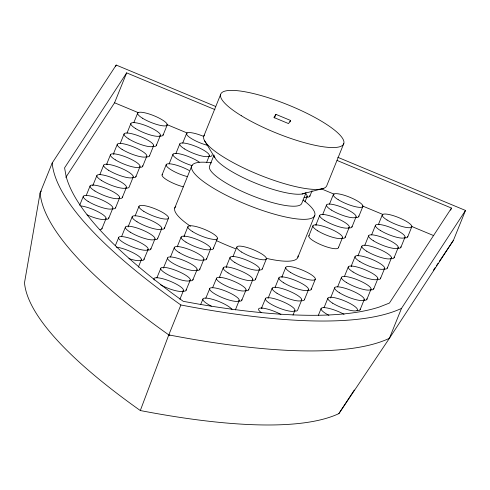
<?xml version="1.0" encoding="UTF-8"?>
<svg xmlns="http://www.w3.org/2000/svg" width="490" height="490" viewBox="0 0 490 490"><rect width="100%" height="100%" fill="white"/><g stroke="black" fill="none" stroke-linecap="round" stroke-linejoin="round"><path stroke-width="0.73" d="M337.775 157.284L465.5 210.449L453.415 240.357L389.397 338.314L338.866 413.621A563.702 129.679 22 0 1 140.312 410.54L168.787 334.891L180.871 304.982A624.652 143.699 22 0 1 52.191 163.011L116.204 65.06L215.704 106.477M52.191 163.011L40.107 192.925L24.5 282.773A562.189 129.329 22 0 0 140.312 410.54M115.646 66.45L116.204 65.06M65.825 177.368L114.568 102.784L126.659 72.875L214.926 109.613M79.699 205.224L83.263 196.41M86.222 195.498L90.062 186.01M92.745 185.777L96.855 175.61M99.819 174.697L103.653 165.21M106.618 164.297L110.452 154.809M113.411 153.897L117.245 144.409M120.209 143.496L124.044 134.009M127.008 133.096L130.842 123.609M133.801 122.696L137.641 113.208M101.932 228.695L106.042 218.528M108.731 218.295L112.835 208.128M115.524 207.895L119.633 197.727M122.322 197.495L126.432 187.327M133.231 176.927L129.121 187.094A15.913 3.663 22 0 1 126.022 188.087M135.914 176.694L140.024 166.526M142.713 166.294L146.822 156.126M149.511 155.894L153.621 145.726M115.303 245.704L118.892 237.105A15.913 3.663 22 0 1 135.412 240.308A15.913 3.663 22 0 1 148.164 249.288L143.748 259.927A15.913 3.663 22 0 1 140.955 260.447M156.31 145.493L160.414 135.326M121.551 236.664L125.385 227.17M163.103 135.093L167.213 124.926M128.074 226.944L132.184 216.77M135.142 215.863L138.976 206.37M162.055 174.936L166.165 164.769A15.913 3.663 22 0 1 189.158 170.465M169.13 163.862L172.964 154.368M175.928 153.462L179.763 143.968M182.721 143.062L186.555 133.568M138.352 267.148L141.365 259.688A15.913 3.663 22 0 0 132.851 252.65A15.913 3.663 22 0 0 116.375 247.107M150.853 249.055L154.963 238.887M157.645 238.655L161.755 228.487M164.444 228.254L168.554 218.087M174.746 208.054L191.664 166.177M203.748 136.263L220.665 94.386M156.874 277.824L161.014 267.865A15.913 3.663 22 0 1 177.539 271.074A15.913 3.663 22 0 1 190.285 280.047L185.869 290.686A15.913 3.663 22 0 1 183.076 291.213M163.397 268.104L167.813 257.464A15.913 3.663 22 0 1 184.332 260.674A15.913 3.663 22 0 1 197.084 269.647L192.668 280.286A15.913 3.663 22 0 1 189.875 280.813M206.596 162.466L209.334 155.685M170.471 257.023L174.305 247.536M214.02 155.079L209.469 166.343A49.723 11.442 22 0 0 252.16 195.712A49.723 11.442 22 0 0 301.816 203.221L306.079 192.662M177.27 246.623L181.104 237.136M184.062 236.223L187.897 226.735M179.928 299.268L183.487 290.454A15.913 3.663 22 0 0 170.74 281.474A15.913 3.663 22 0 0 154.221 278.265L153.915 278.737A15.913 3.663 22 0 0 154.295 280.047M199.773 269.42L203.877 259.247M206.566 259.02L210.675 248.846M210.265 249.612A15.913 3.663 22 0 0 213.058 249.085L217.474 238.446M274.48 117.906L275.913 114.36L290.588 120.467L290.013 121.888M200.643 304.523L203.136 298.631A15.913 3.663 22 0 1 217.45 300.958A15.913 3.663 22 0 1 232.027 309.502M205.794 298.19L209.934 288.23A15.913 3.663 22 0 1 226.46 291.434A15.913 3.663 22 0 1 239.206 300.413L235.371 309.907M212.593 287.789L216.733 277.83A15.913 3.663 22 0 1 233.252 281.033A15.913 3.663 22 0 1 246.005 290.013L241.588 300.646A15.913 3.663 22 0 1 238.795 301.172M219.391 277.389L223.226 267.895M226.184 266.989L230.024 257.495M232.983 256.589L236.817 247.095M248.687 289.78L252.797 279.612M255.486 279.38L259.596 269.212M262.285 268.979L266.395 258.812M261.513 308.149L265.654 298.19A15.913 3.663 22 0 1 282.173 301.393A15.913 3.663 22 0 1 294.919 310.372L293.002 315.119M304.982 201.831L307.175 196.41M268.036 298.428L272.146 288.255M309.864 196.178L312.057 190.757M275.104 287.348L278.939 277.855M281.903 276.948L285.737 267.454M297.871 257.226L314.788 215.349M343.79 143.558L326.873 185.434A66.297 15.251 22 0 1 258.095 174.379A66.297 15.251 22 0 1 204.355 135.13M308.816 236.027L312.926 225.853M315.891 224.947L319.725 215.453M322.683 214.547L326.518 205.053M329.482 204.146L333.316 194.653M301.718 299.972L297.608 310.146A15.913 3.663 22 0 1 294.514 311.138M304.406 299.745L308.516 289.572M311.205 289.345L315.315 279.171M338.394 247.744L342.504 237.57M345.187 237.344L349.296 227.17M351.985 226.937L356.095 216.77M318.322 315.401L321.066 308.62M358.784 216.537L362.894 206.37M324.025 307.708L327.859 298.22M330.548 297.987L334.658 287.82M337.622 286.907L341.457 277.42M344.415 276.507L348.249 267.019M351.214 266.107L355.048 256.619M358.012 255.707L361.847 246.219M364.811 245.306L368.645 235.819M371.604 234.906L375.438 225.418M378.402 224.506L382.237 215.018M360.126 309.704L364.235 299.537M366.918 299.304L371.028 289.137M373.717 288.904L377.827 278.737M380.516 278.504L384.626 268.336M387.314 268.104L391.418 257.93M394.107 257.703L398.217 247.53M400.906 247.303L405.016 237.129M407.704 236.903L411.814 226.729M465.5 210.449L401.488 308.4L389.397 338.314A626.336 144.091 22 0 1 168.787 334.891A624.652 143.699 22 0 1 40.107 192.925L41.362 191.002M450.647 210.167L451.492 208.079L337.096 160.463M126.659 72.875L64.582 167.856L66.132 176.449A611.385 140.648 22 0 0 171.665 292.879L183.278 301.332L198.671 304.118A613.076 141.04 22 0 0 379.609 306.924L389.421 303.059L451.492 208.079M141.365 259.688L141.059 260.153A15.913 3.663 22 0 1 128.956 258.61M148.164 249.288L147.858 249.753A15.913 3.663 22 0 1 131.338 246.55A15.913 3.663 22 0 1 118.586 237.57M275.913 114.36L273.873 117.478L288.549 123.59L290.588 120.467M183.487 290.454L183.186 290.919A15.913 3.663 22 0 1 160.493 284.751M190.285 280.047L189.979 280.519A15.913 3.663 22 0 1 173.46 277.309A15.913 3.663 22 0 1 160.708 268.336M197.084 269.647L196.778 270.119A15.913 3.663 22 0 1 180.259 266.909A15.913 3.663 22 0 1 167.507 257.936M239.206 300.413L238.9 300.878A15.913 3.663 22 0 1 222.38 297.675A15.913 3.663 22 0 1 209.628 288.696M246.005 290.013L245.698 290.478A15.913 3.663 22 0 1 229.173 287.275A15.913 3.663 22 0 1 216.427 278.296M294.919 310.372L294.619 310.838A15.913 3.663 22 0 1 278.093 307.634A15.913 3.663 22 0 1 265.347 298.655M338.866 413.621L354.288 390.016M433.393 270.247L435.096 267.705M436.376 265.8L438.078 263.252M439.359 261.348L453.415 240.357M302.122 193.985L323.786 188.289M169.877 335.344L168.787 334.891M114.568 102.784L138.578 112.78M166.827 124.534L187.309 133.06M321.477 188.907L334.186 194.199M362.435 205.953L382.911 214.479M411.159 226.233L433.754 235.641M204.526 140.661L214.889 157.676M401.488 308.4A626.336 144.091 22 0 1 180.871 304.982M360.101 309.104A15.913 3.663 22 0 1 357.026 310.697M261.544 308.363A15.913 3.663 22 0 1 262.168 308.039M311.181 288.745A15.913 3.663 22 0 1 308.106 290.337M281.934 277.162A15.913 3.663 22 0 1 282.565 276.832M304.382 299.145A15.913 3.663 22 0 1 301.307 300.738M262.26 268.385A15.913 3.663 22 0 1 259.186 269.972M241.87 299.586A15.913 3.663 22 0 1 241.895 300.18M255.462 278.786A15.913 3.663 22 0 1 252.393 280.372M226.215 267.197A15.913 3.663 22 0 1 226.846 266.872M184.093 236.437A15.913 3.663 22 0 1 184.724 236.113M213.34 248.02A15.913 3.663 22 0 1 213.364 248.62M192.95 279.22A15.913 3.663 22 0 1 192.974 279.821M199.742 268.82A15.913 3.663 22 0 1 196.674 270.413M206.541 258.42A15.913 3.663 22 0 1 203.472 260.012M177.3 246.838A15.913 3.663 22 0 1 177.925 246.513M164.419 227.66A15.913 3.663 22 0 1 161.345 229.246M157.621 238.06A15.913 3.663 22 0 1 154.552 239.647M101.908 228.101A15.913 3.663 22 0 1 100.058 229.663M115.499 207.301A15.913 3.663 22 0 1 112.431 208.887M108.7 217.701A15.913 3.663 22 0 1 105.632 219.287M328.919 315.321A15.913 3.663 22 0 1 323.118 307.634A15.913 3.663 22 0 1 344.054 314.317M150.828 248.461A15.913 3.663 22 0 1 147.753 250.047M81.052 205.947A15.913 3.663 22 0 1 105.656 217.211A15.913 3.663 22 0 1 87.049 214.841M186.151 289.621A15.913 3.663 22 0 1 186.175 290.221M261.409 312.724A15.913 3.663 22 0 1 258.549 309.055L258.855 308.59A15.913 3.663 22 0 1 280.917 314.415M211.349 306.134A15.913 3.663 22 0 1 202.836 299.096M306.115 194.279A15.913 3.663 22 0 1 304.076 197.403M345.162 236.744A15.913 3.663 22 0 1 342.094 238.33M315.921 225.155A15.913 3.663 22 0 1 316.546 224.83M192.282 165.687A15.913 3.663 22 0 1 174.318 156.788A15.913 3.663 22 0 1 179.879 153.909A15.913 3.663 22 0 1 199.228 162.092M207.925 145.444A15.913 3.663 22 0 1 186.721 134.511A15.913 3.663 22 0 1 203.387 136.306M309.839 195.584A15.913 3.663 22 0 1 306.764 197.17M211.999 154.858A15.913 3.663 22 0 1 208.924 156.445M156.279 144.893A15.913 3.663 22 0 1 153.211 146.486M400.881 246.703A15.913 3.663 22 0 1 397.807 248.295M407.68 236.303A15.913 3.663 22 0 1 404.605 237.895M378.433 224.72A15.913 3.663 22 0 1 379.064 224.396M149.487 155.293A15.913 3.663 22 0 1 146.412 156.886M163.078 134.493A15.913 3.663 22 0 1 160.01 136.085M351.961 226.343A15.913 3.663 22 0 1 348.886 227.93M322.714 214.755A15.913 3.663 22 0 1 323.345 214.43M394.083 257.103A15.913 3.663 22 0 1 391.014 258.696M358.76 215.943A15.913 3.663 22 0 1 355.685 217.529M142.688 165.694A15.913 3.663 22 0 1 139.613 167.286M113.441 154.111A15.913 3.663 22 0 1 114.072 153.787M183.425 186.819A15.913 3.663 22 0 1 167.739 180.443A15.913 3.663 22 0 1 162.362 174.471M338.363 247.144A15.913 3.663 22 0 1 322.665 245.453A15.913 3.663 22 0 1 309.123 235.555M187.535 176.645A15.913 3.663 22 0 1 166.165 164.769M387.284 267.503A15.913 3.663 22 0 1 384.215 269.096M358.043 255.921A15.913 3.663 22 0 1 358.668 255.596M122.298 196.9A15.913 3.663 22 0 1 119.223 198.487M135.889 176.1A15.913 3.663 22 0 1 132.821 177.686M106.649 164.511A15.913 3.663 22 0 1 107.273 164.187M366.894 298.704A15.913 3.663 22 0 1 363.825 300.296M380.491 277.904A15.913 3.663 22 0 1 377.416 279.496M351.244 266.321A15.913 3.663 22 0 1 351.875 265.997M373.692 288.304A15.913 3.663 22 0 1 370.618 289.896M144.029 258.861A15.913 3.663 22 0 1 144.054 259.455M298.043 255.921A66.297 15.251 22 0 1 266.131 258.291M235.543 248.724A66.297 15.251 22 0 1 216.17 240.48M190.494 226.239A66.297 15.251 22 0 1 175.812 206.419M248.663 289.186A15.913 3.663 22 0 1 245.594 290.772M219.422 277.597A15.913 3.663 22 0 1 220.047 277.273M305.423 192.821A49.723 11.442 22 0 1 256.031 183.358A49.723 11.442 22 0 1 214.234 155.894M303.053 199.994A66.297 15.251 22 0 1 291.483 218.13A66.297 15.251 22 0 1 206.204 183.536A66.297 15.251 22 0 1 211.527 162.864M241.313 115.72A66.297 15.251 22 0 0 342.724 145.193A66.297 15.251 22 0 0 262.652 96.009A66.297 15.251 22 0 0 241.313 115.72M339.49 292.812A15.913 3.663 22 0 0 363.929 300.003A15.913 3.663 22 0 0 344.917 288.212A15.913 3.663 22 0 0 339.49 292.812M290.576 272.452A15.913 3.663 22 0 0 315.009 279.637A15.913 3.663 22 0 0 295.997 267.852A15.913 3.663 22 0 0 290.576 272.452M241.656 252.087A15.913 3.663 22 0 0 266.088 259.277A15.913 3.663 22 0 0 247.076 247.493A15.913 3.663 22 0 0 241.656 252.087M192.735 231.727A15.913 3.663 22 0 0 217.168 238.918A15.913 3.663 22 0 0 198.156 227.127A15.913 3.663 22 0 0 192.735 231.727M130.218 232.168A15.913 3.663 22 0 0 154.656 239.353A15.913 3.663 22 0 0 135.644 227.568A15.913 3.663 22 0 0 130.218 232.168M143.815 211.368A15.913 3.663 22 0 0 168.248 218.552A15.913 3.663 22 0 0 149.236 206.768A15.913 3.663 22 0 0 143.815 211.368M94.895 191.002A15.913 3.663 22 0 0 119.327 198.193A15.913 3.663 22 0 0 100.315 186.408A15.913 3.663 22 0 0 94.895 191.002M332.698 303.212A15.913 3.663 22 0 0 357.13 310.403A15.913 3.663 22 0 0 338.118 298.612A15.913 3.663 22 0 0 332.698 303.212M283.777 282.853A15.913 3.663 22 0 0 308.21 290.037A15.913 3.663 22 0 0 289.198 278.253A15.913 3.663 22 0 0 283.777 282.853M276.979 293.253A15.913 3.663 22 0 0 301.411 300.437A15.913 3.663 22 0 0 282.399 288.653A15.913 3.663 22 0 0 276.979 293.253M234.857 262.487A15.913 3.663 22 0 0 259.29 269.678A15.913 3.663 22 0 0 240.278 257.893A15.913 3.663 22 0 0 234.857 262.487M228.058 272.887A15.913 3.663 22 0 0 252.497 280.078A15.913 3.663 22 0 0 233.479 268.293A15.913 3.663 22 0 0 228.058 272.887M185.937 242.127A15.913 3.663 22 0 0 210.369 249.318A15.913 3.663 22 0 0 191.357 237.528A15.913 3.663 22 0 0 185.937 242.127M179.138 252.528A15.913 3.663 22 0 0 203.577 259.718A15.913 3.663 22 0 0 184.565 247.928A15.913 3.663 22 0 0 179.138 252.528M137.016 221.768A15.913 3.663 22 0 0 161.449 228.953A15.913 3.663 22 0 0 142.437 217.168A15.913 3.663 22 0 0 137.016 221.768M88.096 201.402A15.913 3.663 22 0 0 112.535 208.593A15.913 3.663 22 0 0 93.517 196.809A15.913 3.663 22 0 0 88.096 201.402M331.356 210.051A15.913 3.663 22 0 0 355.789 217.235A15.913 3.663 22 0 0 336.777 205.451A15.913 3.663 22 0 0 331.356 210.051M128.882 139.001A15.913 3.663 22 0 0 153.315 146.192A15.913 3.663 22 0 0 134.303 134.401A15.913 3.663 22 0 0 128.882 139.001M324.558 220.451A15.913 3.663 22 0 0 348.99 227.636A15.913 3.663 22 0 0 329.978 215.851A15.913 3.663 22 0 0 324.558 220.451M135.675 128.601A15.913 3.663 22 0 0 160.114 135.791A15.913 3.663 22 0 0 141.096 124.001A15.913 3.663 22 0 0 135.675 128.601M380.277 230.41A15.913 3.663 22 0 0 404.709 237.601A15.913 3.663 22 0 0 385.697 225.81A15.913 3.663 22 0 0 380.277 230.41M387.069 220.01A15.913 3.663 22 0 0 411.508 227.201A15.913 3.663 22 0 0 392.496 215.41A15.913 3.663 22 0 0 387.069 220.01M142.474 118.2A15.913 3.663 22 0 0 166.906 125.391A15.913 3.663 22 0 0 147.894 113.6A15.913 3.663 22 0 0 142.474 118.2M373.478 240.811A15.913 3.663 22 0 0 397.911 248.001A15.913 3.663 22 0 0 378.899 236.211A15.913 3.663 22 0 0 373.478 240.811M184.595 148.966A15.913 3.663 22 0 0 209.034 156.151A15.913 3.663 22 0 0 190.016 144.366A15.913 3.663 22 0 0 184.595 148.966M338.155 199.65A15.913 3.663 22 0 0 362.588 206.835A15.913 3.663 22 0 0 343.576 195.051A15.913 3.663 22 0 0 338.155 199.65M122.084 149.401A15.913 3.663 22 0 0 146.516 156.592A15.913 3.663 22 0 0 127.504 144.801A15.913 3.663 22 0 0 122.084 149.401M317.759 230.851A15.913 3.663 22 0 0 342.198 238.036A15.913 3.663 22 0 0 323.186 226.251A15.913 3.663 22 0 0 317.759 230.851M366.679 251.211A15.913 3.663 22 0 0 391.118 258.401A15.913 3.663 22 0 0 372.1 246.611A15.913 3.663 22 0 0 366.679 251.211M101.693 180.602A15.913 3.663 22 0 0 126.126 187.793A15.913 3.663 22 0 0 107.114 176.008A15.913 3.663 22 0 0 101.693 180.602M108.486 170.202A15.913 3.663 22 0 0 132.925 177.392A15.913 3.663 22 0 0 113.913 165.602A15.913 3.663 22 0 0 108.486 170.202M115.285 159.801A15.913 3.663 22 0 0 139.717 166.992A15.913 3.663 22 0 0 120.705 155.201A15.913 3.663 22 0 0 115.285 159.801M346.289 282.411A15.913 3.663 22 0 0 370.722 289.602A15.913 3.663 22 0 0 351.71 277.812A15.913 3.663 22 0 0 346.289 282.411M353.088 272.011A15.913 3.663 22 0 0 377.521 279.202A15.913 3.663 22 0 0 358.509 267.411A15.913 3.663 22 0 0 353.088 272.011M359.887 261.611A15.913 3.663 22 0 0 384.319 268.802A15.913 3.663 22 0 0 365.307 257.011A15.913 3.663 22 0 0 359.887 261.611"/></g></svg>
